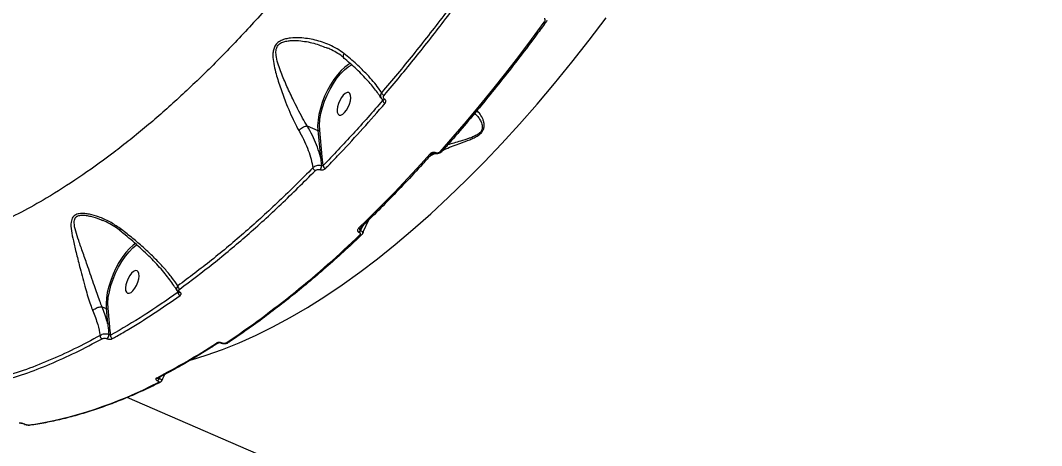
# Model space of a CAD drawing. Header units: millimetres. Extents: x -6901 to 7060, y -7557 to 6158.
# Drawn here: x 2252.3 to 2630.1, y -3396.5 to -3239.3 of the extents above; entities that cross this region are included whole.
import ezdxf

# ---------------------------------------------------------------- set-up
doc = ezdxf.new("R2010")
doc.units = ezdxf.units.MM
for name, color, linetype in [('DIKOM_ОБЪЕКТ', 7, 'Continuous'), ('DIKOM_РАЗМЕР_ЗОНА', 7, 'Continuous'), ('DIKOM_РАЗМЕР_ОБЪЕКТА', 7, 'Continuous')]:
    doc.layers.add(name, color=color, linetype=linetype)
doc.styles.add('style1', font='arial.ttf', dxfattribs={"width": 0.8})
doc.dimstyles.new('1-50', dxfattribs={"dimtxt": 300, "dimasz": 200, "dimexe": 100, "dimexo": 0, "dimgap": 100, "dimtad": 1, "dimtxsty": 'style1', "dimcen": 200, "dimclrd": 7, "dimclre": 7, "dimclrt": 7, "dimadec": 1, "dimazin": 2, "dimtfac": 1, "dimtmove": 0, "dimatfit": 2, "dimfxl": 0, "dimlwd": 25, "dimlwe": 18, "dimarcsym": 0})

# ---------------------------------------------------------------- blocks, each defined once
blk = doc.blocks.new('*D1')
at = {"layer": 'Defpoints', "color": 0, "transparency": 16777216}
for p in [(-4076.66, -462.32), (4983.51, -3127.59), (4983.51, -6854.07)]:
    blk.add_point(p, dxfattribs=at)
at = {"layer": 'DIKOM_РАЗМЕР_ОБЪЕКТА', "color": 7, "lineweight": 18, "transparency": 16777216}
for p, q in [((-4076.66, -462.32), (-4076.66, -6954.07)), ((4983.51, -3127.59), (4983.51, -6954.07))]:
    blk.add_line(p, q, dxfattribs=at)
at = {"layer": 'DIKOM_РАЗМЕР_ОБЪЕКТА', "color": 7, "lineweight": 25, "transparency": 16777216}
blk.add_line((-3876.66, -6854.07), (4783.51, -6854.07), dxfattribs=at)
at = {"layer": 'DIKOM_РАЗМЕР_ОБЪЕКТА', "color": 7, "transparency": 16777216}
for points in [[(-3876.66, -6820.74), (-3876.66, -6887.4), (-4076.66, -6854.07)], [(4783.51, -6820.74), (4783.51, -6887.4), (4983.51, -6854.07)]]:
    blk.add_solid(points, dxfattribs=at)
at = {"layer": 'DIKOM_РАЗМЕР_ОБЪЕКТА', "color": 7, "transparency": 16777216, "insert": (453.43, -6600.9), "char_height": 300, "attachment_point": 5, "style": 'style1'}
blk.add_mtext('9050', dxfattribs=at)
blk = doc.blocks.new('*D2')
at = {"layer": 'Defpoints', "color": 0, "transparency": 16777216}
for p in [(-1102.73, 4151.17), (-5819.23, -4492.42), (4721.24, -4492.42)]:
    blk.add_point(p, dxfattribs=at)
at = {"layer": 'DIKOM_РАЗМЕР_ОБЪЕКТА', "color": 7, "lineweight": 18, "transparency": 16777216}
for p, q in [((-1102.73, 4151.17), (-5919.23, 4151.17)), ((4721.24, -4492.42), (-5919.23, -4492.42))]:
    blk.add_line(p, q, dxfattribs=at)
at = {"layer": 'DIKOM_РАЗМЕР_ОБЪЕКТА', "color": 7, "lineweight": 25, "transparency": 16777216}
blk.add_line((-5819.23, 3951.17), (-5819.23, -4292.42), dxfattribs=at)
at = {"layer": 'DIKOM_РАЗМЕР_ОБЪЕКТА', "color": 7, "transparency": 16777216}
for points in [[(-5852.56, 3951.17), (-5785.89, 3951.17), (-5819.23, 4151.17)], [(-5852.56, -4292.42), (-5785.89, -4292.42), (-5819.23, -4492.42)]]:
    blk.add_solid(points, dxfattribs=at)
at = {"layer": 'DIKOM_РАЗМЕР_ОБЪЕКТА', "color": 7, "transparency": 16777216, "insert": (-6072.4, -170.63), "char_height": 300, "attachment_point": 5, "rotation": 90, "style": 'style1'}
blk.add_mtext('8650', dxfattribs=at)
blk = doc.blocks.new('*D3')
at = {"layer": 'Defpoints', "color": 0, "transparency": 16777216}
for p in [(-1553.27, 6158.28), (-6450.85, -6312.94), (5659.92, -6312.94)]:
    blk.add_point(p, dxfattribs=at)
at = {"layer": 'DIKOM_РАЗМЕР_ЗОНА', "color": 7, "lineweight": 18, "transparency": 16777216}
for p, q in [((-1553.27, 6158.28), (-6550.85, 6158.28)), ((5659.92, -6312.94), (-6550.85, -6312.94))]:
    blk.add_line(p, q, dxfattribs=at)
at = {"layer": 'DIKOM_РАЗМЕР_ЗОНА', "color": 7, "lineweight": 25, "transparency": 16777216}
blk.add_line((-6450.85, 5958.28), (-6450.85, -6112.94), dxfattribs=at)
at = {"layer": 'DIKOM_РАЗМЕР_ЗОНА', "color": 7, "transparency": 16777216}
for points in [[(-6484.18, 5958.28), (-6417.52, 5958.28), (-6450.85, 6158.28)], [(-6484.18, -6112.94), (-6417.52, -6112.94), (-6450.85, -6312.94)]]:
    blk.add_solid(points, dxfattribs=at)
at = {"layer": 'DIKOM_РАЗМЕР_ЗОНА', "color": 7, "transparency": 16777216, "insert": (-6704.02, -77.33), "char_height": 300, "attachment_point": 5, "rotation": 90, "style": 'style1'}
blk.add_mtext('12500', dxfattribs=at)
blk = doc.blocks.new('*D4')
at = {"layer": 'Defpoints', "color": 0, "transparency": 16777216}
for p in [(-5588.2, -1083.32), (7059.54, -2218.88), (7059.54, -7457.08)]:
    blk.add_point(p, dxfattribs=at)
at = {"layer": 'DIKOM_РАЗМЕР_ЗОНА', "color": 7, "lineweight": 18, "transparency": 16777216}
for p, q in [((-5588.2, -1083.32), (-5588.2, -7557.08)), ((7059.54, -2218.88), (7059.54, -7557.08))]:
    blk.add_line(p, q, dxfattribs=at)
at = {"layer": 'DIKOM_РАЗМЕР_ЗОНА', "color": 7, "lineweight": 25, "transparency": 16777216}
blk.add_line((-5388.2, -7457.08), (6859.54, -7457.08), dxfattribs=at)
at = {"layer": 'DIKOM_РАЗМЕР_ЗОНА', "color": 7, "transparency": 16777216}
for points in [[(-5388.2, -7423.74), (-5388.2, -7490.41), (-5588.2, -7457.08)], [(6859.54, -7423.74), (6859.54, -7490.41), (7059.54, -7457.08)]]:
    blk.add_solid(points, dxfattribs=at)
at = {"layer": 'DIKOM_РАЗМЕР_ЗОНА', "color": 7, "transparency": 16777216, "insert": (735.67, -7203.9), "char_height": 300, "attachment_point": 5, "style": 'style1'}
blk.add_mtext('12650', dxfattribs=at)

msp = doc.modelspace()

# ---------------------------------------------------------------- linework, layer by layer
at = {"layer": 'DIKOM_ОБЪЕКТ', "color": 7, "linetype": 'Continuous', "lineweight": 15}
for p, q in [((2358.45, -3278.298), (2362.339, -3279.982)), ((2362.339, -3279.982), (2363.307, -3289.78)), ((2364, -3289.651), (2363.032, -3279.854)), ((2364.304, -3292.949), (2364, -3289.651)), ((2403.897, -3289.307), (2404.61, -3288.927)), ((2404.61, -3288.927), (2405.639, -3288.485)), ((2405.499, -3288.459), (2405.471, -3288.448)), ((2405.976, -3288.234), (2405.949, -3288.223)), ((2282.39, -3313.136), (2282.625, -3313.247)), ((2378.053, -3316.878), (2378.463, -3315.688)), ((2378.958, -3315.207), (2378.139, -3316.915)), ((2377.601, -3317.63), (2377.687, -3317.667)), ((2378.139, -3316.915), (2378.053, -3316.878)), ((2310.472, -3339.387), (2310.669, -3339.752)), ((2310.928, -3339.774), (2310.952, -3339.787)), ((2282.569, -3345.206), (2282.566, -3345.204)), ((2282.569, -3345.206), (2284.041, -3345.843)), ((2284.041, -3345.843), (2284.587, -3351.378)), ((2285.28, -3351.25), (2284.733, -3345.715)), ((2326.629, -3358.653), (2326.584, -3358.633)), ((2326.918, -3358.595), (2326.872, -3358.575)), ((2303.017, -3372.459), (2303.082, -3372.487)), ((2303.648, -3371.573), (2303.772, -3371.21)), ((2303.713, -3371.601), (2303.648, -3371.573)), ((2303.967, -3371.107), (2303.713, -3371.601)), ((2560.703, -3495.132), (2291.811, -3378.68)), ((2253.867, -3388.62), (2253.802, -3388.591)), ((2253.983, -3388.634), (2253.917, -3388.605))]:
    msp.add_line(p, q, dxfattribs=at)
at = {"layer": 'DIKOM_ОБЪЕКТ', "color": 7, "linetype": 'Continuous', "lineweight": 15, "flags": 128}
for points in [[(2315.563, -3364.772), (2321.041, -3363.096), (2327.114, -3360.949), (2333.262, -3358.477), (2339.478, -3355.684), (2345.757, -3352.571), (2352.092, -3349.141), (2358.479, -3345.398), (2364.912, -3341.346), (2371.383, -3336.987), (2377.888, -3332.326), (2384.42, -3327.367), (2390.973, -3322.115), (2397.54, -3316.575), (2404.117, -3310.752), (2410.697, -3304.652), (2417.273, -3298.279), (2423.839, -3291.64), (2430.39, -3284.742), (2436.92, -3277.59), (2443.421, -3270.191), (2449.889, -3262.552), (2456.317, -3254.68), (2462.699, -3246.583), (2469.029, -3238.268)], [(2446.005, -3239.97), (2441.273, -3246.361), (2436.512, -3252.643), (2431.724, -3258.814), (2426.91, -3264.872), (2422.072, -3270.812), (2417.213, -3276.634), (2412.335, -3282.333), (2407.441, -3287.909)], [(2446.639, -3239.984), (2446.599, -3240.023), (2446.52, -3240.059), (2446.417, -3240.072), (2446.294, -3240.061), (2446.155, -3240.027), (2446.005, -3239.97)], [(2374.426, -3255.134), (2373.636, -3255.571), (2372.283, -3256.547), (2370.916, -3257.81), (2369.563, -3259.334), (2368.254, -3261.087), (2367.017, -3263.029), (2365.879, -3265.12), (2364.863, -3267.315), (2363.992, -3269.566), (2363.285, -3271.824), (2362.757, -3274.042), (2362.419, -3276.171), (2362.279, -3278.165), (2362.339, -3279.982)], [(2363.032, -3279.854), (2362.976, -3277.989), (2363.137, -3275.935), (2363.511, -3273.741), (2364.088, -3271.459), (2364.855, -3269.145), (2365.793, -3266.854), (2366.881, -3264.642), (2368.091, -3262.559), (2369.395, -3260.658), (2370.762, -3258.984), (2372.159, -3257.576), (2373.552, -3256.468), (2374.907, -3255.688), (2374.982, -3255.654)], [(2370.256, -3274.248), (2370.846, -3274.276), (2371.53, -3273.965), (2372.252, -3273.342), (2372.955, -3272.456), (2373.58, -3271.38), (2374.078, -3270.2), (2374.408, -3269.012), (2374.543, -3267.913), (2374.473, -3266.991), (2374.203, -3266.321), (2373.754, -3265.958), (2373.164, -3265.931), (2372.48, -3266.241), (2371.758, -3266.865), (2371.055, -3267.751), (2370.43, -3268.827), (2369.932, -3270.007), (2369.602, -3271.195), (2369.467, -3272.294), (2369.537, -3273.216), (2369.807, -3273.885), (2370.256, -3274.248)], [(2403.81, -3288.694), (2400.526, -3292.325), (2397.236, -3295.898), (2393.941, -3299.413), (2390.642, -3302.868), (2387.339, -3306.264), (2384.033, -3309.6), (2380.724, -3312.875), (2377.414, -3316.088)], [(2405.468, -3288.446), (2405.557, -3288.464), (2405.679, -3288.435), (2405.812, -3288.353), (2405.949, -3288.223)], [(2378.103, -3316.038), (2378.093, -3316.047), (2378.092, -3316.048)], [(2294.903, -3321.714), (2294.044, -3322.358), (2292.672, -3323.615), (2291.313, -3325.135), (2289.997, -3326.886), (2288.753, -3328.831), (2287.607, -3330.926), (2286.585, -3333.127), (2285.708, -3335.385), (2284.996, -3337.652), (2284.463, -3339.879), (2284.122, -3342.016), (2283.98, -3344.019), (2284.041, -3345.843)], [(2284.733, -3345.715), (2284.678, -3343.842), (2284.84, -3341.779), (2285.217, -3339.576), (2285.799, -3337.285), (2286.572, -3334.963), (2287.517, -3332.665), (2288.612, -3330.446), (2289.83, -3328.361), (2291.142, -3326.459), (2292.515, -3324.787), (2293.917, -3323.385), (2295.314, -3322.287), (2295.482, -3322.176)], [(2291.957, -3340.109), (2292.547, -3340.136), (2293.231, -3339.826), (2293.954, -3339.202), (2294.656, -3338.316), (2295.282, -3337.24), (2295.78, -3336.06), (2296.109, -3334.872), (2296.245, -3333.773), (2296.174, -3332.851), (2295.904, -3332.182), (2295.456, -3331.819), (2294.865, -3331.791), (2294.181, -3332.102), (2293.459, -3332.725), (2292.756, -3333.611), (2292.131, -3334.688), (2291.633, -3335.867), (2291.303, -3337.055), (2291.168, -3338.154), (2291.238, -3339.076), (2291.509, -3339.746), (2291.957, -3340.109)], [(2253.797, -3388.589), (2253.843, -3388.604), (2253.917, -3388.605)]]:
    msp.add_lwpolyline(points, dxfattribs=at)
at = {"layer": 'DIKOM_ОБЪЕКТ', "color": 7, "linetype": 'Continuous', "lineweight": 15}
for centre, radius, start, end in [((2387.459, -3265.491), 1.614, 198.01678, 247.22136), ((2387.834, -3268.448), 1.568, 195.55612, 247.61308), ((2386.592, -3268.06), 0.576, 252.89952, 320.33375), ((2362.588, -3279.39), 0.642, 247.23056, 313.74675), ((2363.556, -3289.189), 0.641, 247.16789, 313.80942), ((2404.124, -3288.218), 0.57, 236.56179, 308.18668), ((2405.57, -3287.993), 0.472, 261.76173, 329.32429), ((2407.755, -3287.426), 0.576, 236.92713, 307.66371), ((2361.959, -3293.483), 1.462, 191.36069, 246.58053), ((2361.172, -3293.08), 2.5, 327.26835, 0.80509), ((2365.729, -3292.705), 1.445, 189.71688, 247.01938), ((2377.722, -3315.542), 0.627, 240.53719, 306.10274), ((2126.574, -3057.917), 362.074, 303.85908, 313.93754), ((2376.202, -3316.276), 1.947, 315.96136, 341.98624), ((2376.286, -3316.313), 1.948, 315.96682, 341.98411), ((2378.118, -3318.122), 0.609, 239.37921, 307.29589), ((2311.822, -3337.43), 1.274, 180.04145, 245.07702), ((2311.928, -3339.806), 1.26, 177.53859, 245.2548), ((2311.11, -3339.369), 0.446, 249.33076, 301.36135), ((2284.289, -3345.251), 0.642, 247.18999, 313.74918), ((2284.836, -3350.786), 0.642, 247.18999, 313.74918), ((2283.026, -3355.906), 1.2, 174.36969, 244.16912), ((2282.408, -3355.32), 2.624, 321.16241, 357.67688), ((2286.884, -3355.859), 1.199, 172.60192, 244.41491), ((2190.892, -3154.034), 244.484, 297.19614, 303.21079), ((2325.108, -3357.97), 0.686, 243.46548, 300.61383), ((2326.676, -3358.34), 0.307, 251.81568, 309.88603), ((2326.719, -3358.354), 0.313, 254.2562, 309.47258), ((2328.611, -3357.972), 0.687, 243.51238, 300.76303), ((2231.248, -3234.847), 155.934, 278.87101, 297.53599), ((2302.938, -3370.841), 0.718, 244.65091, 295.6584), ((2302.097, -3371.136), 1.611, 304.8087, 344.26818), ((2302.165, -3371.166), 1.609, 304.7819, 344.29498), ((2303.644, -3372.472), 0.714, 244.51205, 295.70926), ((2253.949, -3388.431), 0.206, 246.64284, 279.43201), ((2255.608, -3388.205), 0.777, 246.17953, 277.72267)]:
    msp.add_arc(centre, radius, start, end, dxfattribs=at)
for points, knots in [([(2510.416, -2897.713), (2509.054, -2903.504), (2506.328, -2915.094), (2501.632, -2932.649), (2496.508, -2950.273), (2490.85, -2968.175), (2484.653, -2986.317), (2477.912, -3004.658), (2470.733, -3022.902), (2462.914, -3041.52), (2454.428, -3060.45), (2445.262, -3079.614), (2435.585, -3098.618), (2425.409, -3117.387), (2414.76, -3135.847), (2403.884, -3153.571), (2392.828, -3170.516), (2381.638, -3186.659), (2370.12, -3202.283), (2358.3, -3217.309), (2346.215, -3231.669), (2334.14, -3245.035), (2322.118, -3257.386), (2310.19, -3268.725), (2298.15, -3279.246), (2286.038, -3288.877), (2273.895, -3297.561), (2262.771, -3304.61), (2252.673, -3310.257), (2243.552, -3314.754), (2234.544, -3318.576), (2225.681, -3321.707), (2217.002, -3324.137), (2208.508, -3325.853), (2200.181, -3326.913), (2194.808, -3327.015), (2192.122, -3327.066)], [0, 0, 0, 0, 0.0277654, 0.0555639, 0.0833624, 0.1111276, 0.1400315, 0.168973, 0.1979143, 0.2268181, 0.2582449, 0.2896958, 0.3211226, 0.3534673, 0.3858386, 0.4181831, 0.4495061, 0.4808532, 0.5121759, 0.5444126, 0.5766757, 0.6089124, 0.6401611, 0.6714336, 0.702682, 0.7348413, 0.7670266, 0.7991857, 0.8241464, 0.8491071, 0.8742669, 0.8994269, 0.9244694, 0.9495121, 0.974756, 1, 1, 1, 1]), ([(2436.282, -3198.962), (2432.7, -3204.266), (2425.535, -3214.874), (2414.498, -3230.148), (2403.27, -3244.904), (2393.707, -3256.8), (2387.897, -3263.66), (2385.923, -3265.99)], [0, 0, 0, 0, 0.2203111, 0.4406225, 0.6630844, 0.885546, 1, 1, 1, 1]), ([(2386.834, -3266.979), (2388.812, -3264.643), (2394.598, -3257.812), (2404.109, -3245.983), (2415.329, -3231.25), (2426.429, -3215.9), (2433.681, -3205.165), (2437.307, -3199.798)], [0, 0, 0, 0, 0.1144546, 0.3347656, 0.5550772, 0.777538, 1, 1, 1, 1]), ([(2446.639, -3239.984), (2445.551, -3241.463), (2442.396, -3245.754), (2437.133, -3252.714), (2430.838, -3260.797), (2424.5, -3268.681), (2418.122, -3276.358), (2412.653, -3282.74), (2409.307, -3286.524), (2408.107, -3287.882)], [0, 0, 0, 0, 0.0864628, 0.2507656, 0.415072, 0.5793886, 0.7437068, 0.9080326, 1, 1, 1, 1]), ([(2446.057, -3238.503), (2446.118, -3238.538), (2446.239, -3238.609), (2446.35, -3238.807), (2446.39, -3239.111), (2446.288, -3239.527), (2446.102, -3239.818), (2446.005, -3239.97)], [0, 0, 0, 0, 0.1206317, 0.2406755, 0.4168572, 0.6950012, 1, 1, 1, 1]), ([(2447.03, -3239.281), (2447.03, -3239.281), (2446.959, -3239.51), (2446.833, -3239.767), (2446.645, -3239.968), (2446.633, -3239.981)], [0, 0, 0, 0, 0.0006468, 0.9350481, 1, 1, 1, 1]), ([(2372.012, -3251.503), (2371.169, -3250.893), (2369.482, -3249.674), (2365.936, -3247.907), (2361.354, -3246.36), (2356.419, -3245.632), (2352.733, -3245.686), (2350.413, -3246.086), (2348.67, -3246.674), (2347.177, -3247.663), (2346.212, -3249.063), (2345.774, -3250.604), (2345.653, -3252.658), (2345.953, -3255.249), (2346.861, -3259.08), (2348.3, -3263.786), (2350.141, -3268.789), (2351.937, -3273.188), (2353.567, -3276.795), (2354.73, -3278.924), (2355.278, -3279.929)], [0, 0, 0, 0, 0.0519291, 0.1038905, 0.1951551, 0.2864041, 0.3437019, 0.3731343, 0.4024724, 0.4366828, 0.467113, 0.4969778, 0.5269698, 0.5808921, 0.6349569, 0.7265899, 0.8181345, 0.8810571, 0.9438927, 1, 1, 1, 1]), ([(2358.444, -3278.297), (2358.444, -3278.296), (2357.897, -3277.339), (2356.617, -3275.289), (2354.84, -3271.879), (2352.781, -3267.725), (2350.587, -3263.027), (2348.756, -3258.623), (2347.479, -3255.043), (2346.881, -3252.523), (2346.801, -3250.619), (2347.118, -3249.246), (2347.858, -3248.092), (2349.247, -3247.265), (2350.888, -3246.84), (2353.128, -3246.62), (2356.727, -3246.811), (2361.304, -3247.667), (2364.489, -3248.968), (2365.943, -3249.562)], [0, 0, 0, 0, 0.0000373, 0.064155, 0.1370364, 0.210018, 0.3165037, 0.423077, 0.4844659, 0.5456742, 0.5861854, 0.610047, 0.6413973, 0.6768511, 0.708697, 0.7406909, 0.8054398, 0.9112172, 1, 1, 1, 1]), ([(2371.848, -3253.025), (2371.665, -3252.866), (2370.849, -3252.152), (2369.151, -3251.09), (2367.36, -3250.081), (2366.231, -3249.634), (2365.954, -3249.524)], [0, 0, 0, 0, 0.107263, 0.48005, 0.8723852, 1, 1, 1, 1]), ([(2372.012, -3251.503), (2372, -3251.527), (2371.881, -3251.765), (2371.719, -3252.203), (2371.66, -3252.715), (2371.784, -3252.901), (2371.843, -3252.991)], [0, 0, 0, 0, 0.0356192, 0.3570438, 0.690379, 1, 1, 1, 1]), ([(2385.923, -3265.99), (2385.558, -3265.433), (2384.693, -3264.116), (2382.923, -3261.877), (2380.288, -3258.946), (2376.757, -3255.472), (2373.607, -3252.837), (2372.012, -3251.503)], [0, 0, 0, 0, 0.1301663, 0.3081362, 0.4882731, 0.7408482, 1, 1, 1, 1]), ([(2385.677, -3267.912), (2385.625, -3267.822), (2385.272, -3267.206), (2384.381, -3265.928), (2382.987, -3264.086), (2381.321, -3262.114), (2379.422, -3260.053), (2377.305, -3257.923), (2374.977, -3255.753), (2373.136, -3254.114), (2372.028, -3253.205), (2371.81, -3253.026)], [0, 0, 0, 0, 0.0221647, 0.1517377, 0.2841836, 0.4189172, 0.5552397, 0.6924279, 0.8297329, 0.9664185, 1, 1, 1, 1]), ([(2385.923, -3265.99), (2385.876, -3266.058), (2385.687, -3266.33), (2385.505, -3266.844), (2385.494, -3267.441), (2385.67, -3267.754), (2385.741, -3267.88)], [0, 0, 0, 0, 0.1120305, 0.4502871, 0.7790235, 1, 1, 1, 1]), ([(2387.035, -3268.428), (2386.926, -3268.344), (2386.707, -3268.177), (2386.555, -3267.831), (2386.557, -3267.458), (2386.683, -3267.167), (2386.804, -3267.017), (2386.834, -3266.979)], [0, 0, 0, 0, 0.2263154, 0.4527212, 0.6823719, 0.9207344, 1, 1, 1, 1]), ([(2386.323, -3268.869), (2382.673, -3273.04), (2375.365, -3281.391), (2367.994, -3289.094), (2364.304, -3292.949)], [0, 0, 0, 0, 0.499449, 1, 1, 1, 1]), ([(2365.164, -3294.036), (2365.54, -3293.649), (2367.417, -3291.715), (2372.045, -3286.857), (2379.04, -3279.285), (2384.503, -3273.028), (2387.237, -3269.898)], [0, 0, 0, 0, 0.0507679, 0.2538547, 0.6266989, 1, 1, 1, 1]), ([(2386.428, -3268.602), (2386.392, -3268.583), (2386.131, -3268.449), (2385.871, -3268.214), (2385.766, -3267.955), (2385.753, -3267.924)], [0, 0, 0, 0, 0.1240625, 0.8931326, 1, 1, 1, 1]), ([(2385.938, -3268.162), (2385.954, -3268.191), (2386.081, -3268.428), (2386.21, -3268.663), (2386.323, -3268.869)], [0, 0, 0, 0, 0.1225485, 1, 1, 1, 1]), ([(2386.432, -3268.613), (2386.444, -3268.634), (2386.474, -3268.688), (2386.446, -3268.769), (2386.388, -3268.831), (2386.336, -3268.861), (2386.323, -3268.869)], [0, 0, 0, 0, 0.2101044, 0.5295424, 0.8812345, 1, 1, 1, 1]), ([(2386.448, -3268.628), (2386.449, -3268.629), (2386.454, -3268.639), (2386.435, -3268.623), (2386.419, -3268.609)], [0, 0, 0, 0, 0.1574077, 1, 1, 1, 1]), ([(2387.237, -3269.898), (2387.268, -3269.86), (2387.391, -3269.707), (2387.519, -3269.411), (2387.519, -3269.032), (2387.366, -3268.682), (2387.145, -3268.512), (2387.035, -3268.428)], [0, 0, 0, 0, 0.0795641, 0.3194991, 0.5497954, 0.7748514, 1, 1, 1, 1]), ([(2408.755, -3287.146), (2409.071, -3287.008), (2411.12, -3286.118), (2414.463, -3284.957), (2417.993, -3283.624), (2420.156, -3282.665), (2421.676, -3281.825), (2422.907, -3280.815), (2423.705, -3279.597), (2423.943, -3278.309), (2423.815, -3277.047), (2423.331, -3275.524), (2422.463, -3273.865), (2421.58, -3273.066), (2421.148, -3272.675)], [0, 0, 0, 0, 0.0326555, 0.2116303, 0.3152183, 0.3676788, 0.4216603, 0.4721738, 0.5227978, 0.5907523, 0.6582078, 0.7258145, 0.8658701, 1, 1, 1, 1]), ([(2420.309, -3273.686), (2420.545, -3273.866), (2421.131, -3274.313), (2421.986, -3275.411), (2422.806, -3276.757), (2423.218, -3278.208), (2423.151, -3279.56), (2422.48, -3280.68), (2421.356, -3281.549), (2419.991, -3282.227), (2418.945, -3282.626), (2417.315, -3283.202), (2414.526, -3284.043), (2411.925, -3284.843), (2410.359, -3285.325)], [0, 0, 0, 0, 0.0723377, 0.1797878, 0.2872961, 0.3938811, 0.4693837, 0.5238136, 0.5781102, 0.6331249, 0.6884968, 0.6975516, 0.8179633, 1, 1, 1, 1]), ([(2355.278, -3279.929), (2355.304, -3279.901), (2355.418, -3279.775), (2355.733, -3279.477), (2356.305, -3279.054), (2357.054, -3278.652), (2357.814, -3278.369), (2358.234, -3278.321), (2358.444, -3278.297)], [0, 0, 0, 0, 0.0350353, 0.1552527, 0.3664424, 0.5776224, 0.7888252, 1, 1, 1, 1]), ([(2358.45, -3278.298), (2358.449, -3278.297), (2358.446, -3278.296), (2358.445, -3278.297), (2358.444, -3278.297)], [0, 0, 0, 0, 0.6700967, 1, 1, 1, 1]), ([(2363.307, -3289.78), (2362.959, -3288.582), (2362.284, -3286.259), (2360.783, -3282.687), (2359.45, -3280.047), (2358.611, -3278.58), (2358.45, -3278.298)], [0, 0, 0, 0, 0.3208262, 0.62235, 0.9272247, 1, 1, 1, 1]), ([(2355.278, -3279.929), (2355.432, -3280.196), (2356.219, -3281.563), (2357.488, -3284.045), (2358.866, -3287.346), (2359.93, -3290.622), (2360.326, -3292.717), (2360.526, -3293.771)], [0, 0, 0, 0, 0.0563999, 0.2882922, 0.5227671, 0.7600053, 1, 1, 1, 1]), ([(2363.307, -3289.78), (2363.337, -3290.018), (2363.471, -3291.106), (2363.584, -3292.195), (2363.672, -3293.045)], [0, 0, 0, 0, 0.2185533, 1, 1, 1, 1]), ([(2404.477, -3288.667), (2403.345, -3289.922), (2400.063, -3293.562), (2394.613, -3299.419), (2388.125, -3306.155), (2382.615, -3311.674), (2379.268, -3314.91), (2378.092, -3316.048)], [0, 0, 0, 0, 0.1293221, 0.3750951, 0.6208836, 0.8666808, 1, 1, 1, 1]), ([(2405.949, -3288.223), (2405.884, -3288.198), (2405.674, -3288.118), (2405.245, -3288.066), (2404.697, -3288.143), (2404.176, -3288.356), (2403.932, -3288.581), (2403.81, -3288.694)], [0, 0, 0, 0, 0.0931358, 0.3038973, 0.5302296, 0.7651948, 1, 1, 1, 1]), ([(2405.467, -3288.448), (2405.452, -3288.441), (2405.413, -3288.423), (2405.292, -3288.399), (2405.13, -3288.393), (2404.944, -3288.417), (2404.749, -3288.478), (2404.582, -3288.567), (2404.495, -3288.644), (2404.478, -3288.665), (2404.477, -3288.666)], [0, 0, 0, 0, 0.0766825, 0.1979684, 0.3158163, 0.4556957, 0.6139938, 0.7949969, 0.989396, 1, 1, 1, 1]), ([(2404.61, -3288.927), (2404.626, -3288.891), (2404.677, -3288.778), (2404.693, -3288.619), (2404.704, -3288.51)], [0, 0, 0, 0, 0.316899, 1, 1, 1, 1]), ([(2408.093, -3287.873), (2408.057, -3287.92), (2407.882, -3288.148), (2407.385, -3288.444), (2406.654, -3288.651), (2405.974, -3288.647), (2405.633, -3288.49), (2405.513, -3288.434)], [0, 0, 0, 0, 0.0646922, 0.3164459, 0.5984511, 0.8583933, 1, 1, 1, 1]), ([(2407.441, -3287.909), (2407.357, -3287.986), (2407.191, -3288.14), (2406.835, -3288.286), (2406.459, -3288.341), (2406.163, -3288.306), (2406.019, -3288.251), (2405.976, -3288.234)], [0, 0, 0, 0, 0.2336875, 0.4672977, 0.6955597, 0.9087198, 1, 1, 1, 1]), ([(2360.526, -3293.771), (2356.379, -3297.91), (2348.086, -3306.189), (2335.578, -3317.514), (2323.044, -3328.079), (2314.713, -3334.313), (2310.548, -3337.431)], [0, 0, 0, 0, 0.2485952, 0.4971901, 0.7485947, 1, 1, 1, 1]), ([(2363.672, -3293.045), (2363.62, -3293.031), (2363.312, -3292.95), (2362.692, -3292.89), (2361.847, -3293.006), (2361.069, -3293.3), (2360.707, -3293.614), (2360.526, -3293.771)], [0, 0, 0, 0, 0.0485382, 0.2867428, 0.5247087, 0.7622685, 1, 1, 1, 1]), ([(2364.304, -3292.949), (2364.267, -3292.977), (2364.194, -3293.031), (2364.038, -3293.076), (2363.868, -3293.087), (2363.744, -3293.067), (2363.682, -3293.048), (2363.672, -3293.045)], [0, 0, 0, 0, 0.2385741, 0.4769812, 0.7149976, 0.9522523, 1, 1, 1, 1]), ([(2311.286, -3338.585), (2315.413, -3335.497), (2323.669, -3329.32), (2336.184, -3318.787), (2348.768, -3307.409), (2357.175, -3299.019), (2361.378, -3294.824)], [0, 0, 0, 0, 0.248596, 0.49719, 0.748595, 1, 1, 1, 1]), ([(2361.378, -3294.824), (2361.487, -3294.733), (2361.706, -3294.55), (2362.175, -3294.385), (2362.684, -3294.327), (2363.058, -3294.37), (2363.244, -3294.423), (2363.275, -3294.432)], [0, 0, 0, 0, 0.2378536, 0.47555, 0.713516, 0.951524, 1, 1, 1, 1]), ([(2363.275, -3294.432), (2363.306, -3294.441), (2363.49, -3294.493), (2363.862, -3294.537), (2364.369, -3294.478), (2364.837, -3294.312), (2365.055, -3294.128), (2365.164, -3294.036)], [0, 0, 0, 0, 0.0479304, 0.2856235, 0.5236158, 0.7617615, 1, 1, 1, 1]), ([(2289.192, -3316.184), (2287.935, -3315.328), (2285.421, -3313.617), (2281.548, -3311.927), (2278.415, -3311.012), (2276.149, -3310.675), (2274.402, -3310.644), (2272.766, -3311.002), (2271.477, -3312.05), (2270.891, -3314.075), (2271.093, -3317.037), (2271.933, -3320.986), (2273.031, -3325.597), (2274.247, -3330.321), (2275.364, -3334.645), (2276.323, -3338.204), (2277.269, -3341.47), (2278.163, -3344.265), (2278.794, -3345.864), (2279.087, -3346.607)], [0, 0, 0, 0, 0.0760766, 0.1521375, 0.2132084, 0.2445038, 0.2757156, 0.3130147, 0.3506368, 0.4012634, 0.4758028, 0.5507678, 0.6417688, 0.7326406, 0.7938321, 0.8549394, 0.905543, 0.9561036, 1, 1, 1, 1]), ([(2282.566, -3345.204), (2282.566, -3345.204), (2282.244, -3344.561), (2281.642, -3342.925), (2280.666, -3340.32), (2279.604, -3337.205), (2278.464, -3333.84), (2277.075, -3329.736), (2275.491, -3325.259), (2273.968, -3320.894), (2272.683, -3317.159), (2272.164, -3314.694), (2272.247, -3313.158), (2272.541, -3312.302), (2273.055, -3311.806), (2273.878, -3311.409), (2274.963, -3311.225), (2276.614, -3311.34), (2278.804, -3311.786), (2280.776, -3312.353), (2282.115, -3313.003), (2282.39, -3313.136)], [0, 0, 0, 0, 0.0000124, 0.0500309, 0.1089483, 0.1679239, 0.2405367, 0.3132494, 0.4218573, 0.5305939, 0.6180437, 0.7049272, 0.7328658, 0.7606997, 0.7940996, 0.800613, 0.8405074, 0.875479, 0.9105837, 0.9816182, 1, 1, 1, 1]), ([(2289.184, -3317.043), (2288.935, -3316.837), (2287.932, -3316.007), (2285.98, -3314.813), (2283.956, -3313.704), (2282.726, -3313.235), (2282.405, -3313.113)], [0, 0, 0, 0, 0.1216394, 0.4898567, 0.8666607, 1, 1, 1, 1]), ([(2289.192, -3316.184), (2289.181, -3316.217), (2289.1, -3316.447), (2289.053, -3316.787), (2289.087, -3317.041), (2289.185, -3317.063), (2289.189, -3317.064)], [0, 0, 0, 0, 0.0777069, 0.5375056, 0.9821745, 1, 1, 1, 1]), ([(2310.548, -3337.431), (2309.865, -3336.422), (2308.5, -3334.406), (2305.726, -3331.073), (2302.575, -3327.709), (2299.076, -3324.343), (2295.39, -3321.09), (2292.044, -3318.353), (2289.899, -3316.722), (2289.192, -3316.184)], [0, 0, 0, 0, 0.1619192, 0.3238404, 0.4936351, 0.6385923, 0.783914, 0.9287424, 1, 1, 1, 1]), ([(2377.414, -3316.088), (2377.395, -3316.107), (2377.255, -3316.245), (2377.078, -3316.51), (2377.003, -3316.872), (2377.077, -3317.183), (2377.268, -3317.449), (2377.49, -3317.57), (2377.601, -3317.63)], [0, 0, 0, 0, 0.0392321, 0.287239, 0.4952083, 0.6709808, 0.8353105, 1, 1, 1, 1]), ([(2378.053, -3316.878), (2378.034, -3316.867), (2377.994, -3316.844), (2377.94, -3316.759), (2377.913, -3316.609), (2377.934, -3316.391), (2377.985, -3316.235), (2378.012, -3316.151)], [0, 0, 0, 0, 0.0895544, 0.1778412, 0.3948292, 0.6766622, 1, 1, 1, 1]), ([(2378.108, -3316.044), (2378.079, -3316.071), (2378.007, -3316.136), (2378.012, -3316.139), (2378.015, -3316.141)], [0, 0, 0, 0, 0.4172452, 1, 1, 1, 1]), ([(2381.181, -3313.048), (2380.563, -3314.266), (2379.748, -3315.873), (2379.09, -3317.567), (2378.931, -3317.977)], [0, 0, 0, 0, 0.7582464, 1, 1, 1, 1]), ([(2310.236, -3339.11), (2309.864, -3338.503), (2309.086, -3337.231), (2307.598, -3335.152), (2305.848, -3332.922), (2303.856, -3330.601), (2301.644, -3328.213), (2299.228, -3325.782), (2296.644, -3323.34), (2293.919, -3320.927), (2291.439, -3318.837), (2289.811, -3317.565), (2289.182, -3317.073)], [0, 0, 0, 0, 0.0968315, 0.2026352, 0.3089892, 0.4156486, 0.522337, 0.6288191, 0.734335, 0.8371824, 0.9370935, 1, 1, 1, 1]), ([(2378.486, -3318.606), (2377.344, -3319.685), (2374.032, -3322.816), (2368.547, -3327.812), (2362.036, -3333.51), (2355.533, -3338.951), (2349.043, -3344.137), (2342.571, -3349.063), (2336.234, -3353.642), (2331.703, -3356.748), (2329.322, -3358.325), (2328.962, -3358.563)], [0, 0, 0, 0, 0.0688396, 0.1996795, 0.3305269, 0.4613812, 0.5922437, 0.723111, 0.8539856, 0.9779778, 1, 1, 1, 1]), ([(2377.687, -3317.667), (2377.759, -3317.706), (2377.904, -3317.783), (2378.027, -3317.955), (2378.072, -3318.152), (2378.022, -3318.379), (2377.91, -3318.546), (2377.821, -3318.633), (2377.808, -3318.646)], [0, 0, 0, 0, 0.1673107, 0.3344671, 0.5091209, 0.7131178, 0.9577829, 1, 1, 1, 1]), ([(2378.925, -3317.975), (2378.947, -3317.883), (2378.987, -3317.708), (2378.84, -3317.423), (2378.569, -3317.149), (2378.283, -3316.994), (2378.139, -3316.915)], [0, 0, 0, 0, 0.2675489, 0.5108321, 0.752837, 1, 1, 1, 1]), ([(2378.922, -3317.97), (2378.853, -3318.123), (2378.744, -3318.362), (2378.541, -3318.53), (2378.468, -3318.59)], [0, 0, 0, 0, 0.6373758, 1, 1, 1, 1]), ([(2310.548, -3337.431), (2310.451, -3337.545), (2310.208, -3337.832), (2310.049, -3338.322), (2310.059, -3338.782), (2310.208, -3339.015), (2310.26, -3339.096)], [0, 0, 0, 0, 0.2221102, 0.5538873, 0.8441137, 1, 1, 1, 1]), ([(2310.93, -3339.773), (2310.924, -3339.771), (2310.695, -3339.66), (2310.433, -3339.451), (2310.303, -3339.176), (2310.274, -3339.114)], [0, 0, 0, 0, 0.0200485, 0.7752573, 1, 1, 1, 1]), ([(2311.342, -3339.751), (2311.245, -3339.681), (2311.05, -3339.543), (2310.922, -3339.289), (2310.923, -3339.018), (2311.055, -3338.775), (2311.219, -3338.64), (2311.286, -3338.585)], [0, 0, 0, 0, 0.1920618, 0.3835967, 0.5902321, 0.8340816, 1, 1, 1, 1]), ([(2310.669, -3339.752), (2306.478, -3342.67), (2298.083, -3348.515), (2289.828, -3353.306), (2285.695, -3355.705)], [0, 0, 0, 0, 0.4992738, 1, 1, 1, 1]), ([(2286.366, -3356.941), (2286.73, -3356.736), (2288.55, -3355.712), (2293.597, -3352.77), (2301.561, -3347.82), (2308.119, -3343.241), (2311.4, -3340.95)], [0, 0, 0, 0, 0.0441426, 0.2207222, 0.6100148, 1, 1, 1, 1]), ([(2310.9, -3339.754), (2310.894, -3339.759), (2310.874, -3339.772), (2310.789, -3339.768), (2310.704, -3339.757), (2310.669, -3339.752)], [0, 0, 0, 0, 0.2131477, 0.6766843, 1, 1, 1, 1]), ([(2310.952, -3339.79), (2310.951, -3339.789), (2310.949, -3339.787), (2310.904, -3339.759), (2310.852, -3339.738), (2310.829, -3339.728)], [0, 0, 0, 0, 0.3748781, 0.7277721, 1, 1, 1, 1]), ([(2311.4, -3340.95), (2311.469, -3340.894), (2311.639, -3340.756), (2311.774, -3340.504), (2311.772, -3340.224), (2311.641, -3339.963), (2311.442, -3339.822), (2311.342, -3339.751)], [0, 0, 0, 0, 0.1655221, 0.4120742, 0.6200506, 0.8097426, 1, 1, 1, 1]), ([(2279.087, -3346.607), (2279.108, -3346.579), (2279.245, -3346.4), (2279.602, -3346.053), (2280.265, -3345.629), (2281.057, -3345.314), (2281.872, -3345.147), (2282.334, -3345.185), (2282.566, -3345.204)], [0, 0, 0, 0, 0.0319199, 0.2048547, 0.4036384, 0.6024251, 0.8012113, 1, 1, 1, 1]), ([(2279.087, -3346.607), (2279.755, -3348.318), (2280.985, -3351.471), (2281.566, -3354.434), (2281.832, -3355.789)], [0, 0, 0, 0, 0.5425632, 1, 1, 1, 1]), ([(2284.587, -3351.378), (2284.526, -3351.133), (2284.016, -3349.12), (2283.246, -3347.036), (2282.569, -3345.206)], [0, 0, 0, 0, 0.1214207, 1, 1, 1, 1]), ([(2284.587, -3351.378), (2284.619, -3351.64), (2284.784, -3352.991), (2284.921, -3354.34), (2285.031, -3355.427)], [0, 0, 0, 0, 0.1941276, 1, 1, 1, 1]), ([(2285.695, -3355.705), (2285.583, -3354.478), (2285.448, -3352.99), (2285.305, -3351.51), (2285.28, -3351.25)], [0, 0, 0, 0, 0.8242787, 1, 1, 1, 1]), ([(2281.832, -3355.789), (2278.625, -3357.493), (2272.21, -3360.902), (2262.727, -3365.163), (2253.348, -3368.845), (2247.224, -3370.708), (2244.162, -3371.64)], [0, 0, 0, 0, 0.2490963, 0.4981939, 0.749097, 1, 1, 1, 1]), ([(2244.746, -3372.875), (2247.793, -3371.948), (2253.887, -3370.095), (2263.263, -3366.421), (2272.79, -3362.147), (2279.266, -3358.707), (2282.504, -3356.986)], [0, 0, 0, 0, 0.2490972, 0.498193, 0.7490965, 1, 1, 1, 1]), ([(2285.031, -3355.427), (2284.774, -3355.364), (2284.222, -3355.229), (2283.31, -3355.235), (2282.436, -3355.414), (2282.033, -3355.664), (2281.832, -3355.789)], [0, 0, 0, 0, 0.2241093, 0.4807214, 0.7415146, 1, 1, 1, 1]), ([(2282.504, -3356.986), (2282.627, -3356.934), (2282.875, -3356.83), (2283.405, -3356.784), (2283.96, -3356.825), (2284.297, -3356.921), (2284.453, -3356.966)], [0, 0, 0, 0, 0.2632474, 0.5266527, 0.7813061, 1, 1, 1, 1]), ([(2284.453, -3356.966), (2284.607, -3357.01), (2284.939, -3357.105), (2285.484, -3357.145), (2286.002, -3357.098), (2286.245, -3356.993), (2286.366, -3356.941)], [0, 0, 0, 0, 0.2213701, 0.4743977, 0.7372985, 1, 1, 1, 1]), ([(2285.695, -3355.705), (2285.652, -3355.689), (2285.568, -3355.657), (2285.393, -3355.585), (2285.219, -3355.511), (2285.094, -3355.456), (2285.042, -3355.432), (2285.031, -3355.427)], [0, 0, 0, 0, 0.2945417, 0.5738707, 0.8143472, 0.9602332, 1, 1, 1, 1]), ([(2325.458, -3358.561), (2324.337, -3359.284), (2321.086, -3361.382), (2315.732, -3364.642), (2309.445, -3368.25), (2305.303, -3370.415), (2303.249, -3371.488)], [0, 0, 0, 0, 0.1498863, 0.4348042, 0.7197347, 1, 1, 1, 1]), ([(2326.872, -3358.575), (2326.777, -3358.539), (2326.537, -3358.446), (2326.089, -3358.36), (2325.586, -3358.348), (2325.123, -3358.419), (2324.909, -3358.529), (2324.801, -3358.584)], [0, 0, 0, 0, 0.140786, 0.3553054, 0.5700512, 0.785009, 1, 1, 1, 1]), ([(2326.579, -3358.634), (2326.549, -3358.62), (2326.466, -3358.584), (2326.271, -3358.532), (2326.019, -3358.496), (2325.773, -3358.493), (2325.583, -3358.52), (2325.485, -3358.546), (2325.445, -3358.57), (2325.455, -3358.562), (2325.456, -3358.562)], [0, 0, 0, 0, 0.0891125, 0.2409138, 0.4112202, 0.5904257, 0.7416333, 0.8711926, 0.9896331, 1, 1, 1, 1]), ([(2328.951, -3358.546), (2328.9, -3358.586), (2328.71, -3358.735), (2328.243, -3358.861), (2327.57, -3358.901), (2326.976, -3358.815), (2326.702, -3358.669), (2326.642, -3358.637)], [0, 0, 0, 0, 0.0842962, 0.3131394, 0.6066351, 0.9133079, 1, 1, 1, 1]), ([(2328.304, -3358.587), (2328.233, -3358.625), (2328.089, -3358.699), (2327.78, -3358.747), (2327.444, -3358.739), (2327.144, -3358.683), (2326.982, -3358.62), (2326.918, -3358.595)], [0, 0, 0, 0, 0.2142912, 0.4284522, 0.6429238, 0.8577299, 1, 1, 1, 1]), ([(2303.952, -3373.117), (2302.859, -3373.658), (2299.69, -3375.227), (2294.485, -3377.607), (2288.359, -3380.162), (2282.296, -3382.424), (2276.301, -3384.397), (2270.378, -3386.078), (2264.533, -3387.463), (2259.652, -3388.397), (2256.734, -3388.825), (2255.713, -3388.975)], [0, 0, 0, 0, 0.0652702, 0.1893175, 0.3133613, 0.4373936, 0.5614087, 0.6854011, 0.8093635, 0.9332878, 1, 1, 1, 1]), ([(2302.631, -3371.49), (2302.564, -3371.532), (2302.414, -3371.627), (2302.339, -3371.822), (2302.417, -3372.046), (2302.64, -3372.271), (2302.891, -3372.396), (2303.017, -3372.459)], [0, 0, 0, 0, 0.1742046, 0.3896047, 0.5957992, 0.7978798, 1, 1, 1, 1]), ([(2303.082, -3372.487), (2303.165, -3372.528), (2303.331, -3372.611), (2303.478, -3372.758), (2303.527, -3372.904), (2303.478, -3373.029), (2303.381, -3373.09), (2303.337, -3373.117)], [0, 0, 0, 0, 0.2040025, 0.4079626, 0.6135201, 0.8265113, 1, 1, 1, 1]), ([(2303.648, -3371.573), (2303.613, -3371.554), (2303.57, -3371.53), (2303.509, -3371.465), (2303.466, -3371.374), (2303.46, -3371.259), (2303.489, -3371.191), (2303.499, -3371.168)], [0, 0, 0, 0, 0.2158315, 0.2621244, 0.5412572, 0.8524375, 1, 1, 1, 1]), ([(2304.559, -3372.452), (2304.577, -3372.422), (2304.631, -3372.335), (2304.502, -3372.129), (2304.206, -3371.863), (2303.878, -3371.689), (2303.713, -3371.601)], [0, 0, 0, 0, 0.1439925, 0.4286467, 0.7140063, 1, 1, 1, 1]), ([(2304.573, -3372.462), (2304.519, -3372.57), (2304.404, -3372.799), (2304.166, -3373.01), (2303.998, -3373.083), (2303.947, -3373.104)], [0, 0, 0, 0, 0.3843311, 0.81588, 1, 1, 1, 1]), ([(2305.616, -3370.231), (2305.251, -3370.943), (2304.878, -3371.671), (2304.588, -3372.444), (2304.582, -3372.46)], [0, 0, 0, 0, 0.9788106, 1, 1, 1, 1]), ([(2253.917, -3388.605), (2253.843, -3388.574), (2253.624, -3388.484), (2253.199, -3388.345), (2252.69, -3388.223), (2252.222, -3388.154), (2252.013, -3388.165), (2251.908, -3388.17)], [0, 0, 0, 0, 0.1082731, 0.32041, 0.5430446, 0.7715504, 1, 1, 1, 1]), ([(2253.796, -3388.591), (2253.754, -3388.572), (2253.622, -3388.514), (2253.333, -3388.416), (2252.968, -3388.315), (2252.638, -3388.252), (2252.424, -3388.228), (2252.323, -3388.23), (2252.324, -3388.229), (2252.325, -3388.229)], [0, 0, 0, 0, 0.0845891, 0.2597876, 0.4535106, 0.6568791, 0.8204, 0.9426266, 1, 1, 1, 1]), ([(2255.718, -3388.959), (2255.67, -3388.97), (2255.478, -3389.014), (2255.127, -3388.974), (2254.619, -3388.881), (2254.162, -3388.749), (2253.951, -3388.646), (2253.883, -3388.614)], [0, 0, 0, 0, 0.084372, 0.3333056, 0.6213818, 0.8795017, 1, 1, 1, 1]), ([(2255.294, -3388.916), (2255.226, -3388.92), (2255.089, -3388.928), (2254.783, -3388.884), (2254.452, -3388.804), (2254.176, -3388.714), (2254.032, -3388.654), (2253.983, -3388.634)], [0, 0, 0, 0, 0.2288476, 0.4578238, 0.6785318, 0.8883877, 1, 1, 1, 1])]:
    msp.add_open_spline(points, degree=3, knots=knots, dxfattribs=at)

# ---------------------------------------------------------------- dimensions: what is measured, and where the dimension line sits
at = {"layer": 'DIKOM_РАЗМЕР_ЗОНА'}
dim = msp.add_linear_dim(base=(-6450.85, -6312.937), p1=(-1553.272, 6158.285), p2=(5659.925, -6312.937), angle=90, text='12500', dimstyle='1-50', dxfattribs=at)
dim.commit()
dim.dimension.update_dxf_attribs({"geometry": '*D3', "text_midpoint": (-6450.85, -77.326), "dimtype": 160})
dim = msp.add_linear_dim(base=(7059.538, -7457.077), p1=(-5588.199, -1083.325), p2=(7059.538, -2218.883), text='12650', dimstyle='1-50', dxfattribs=at)
dim.commit()
dim.dimension.update_dxf_attribs({"geometry": '*D4', "text_midpoint": (735.669, -7457.077), "dimtype": 160})
at = {"layer": 'DIKOM_РАЗМЕР_ОБЪЕКТА'}
dim = msp.add_linear_dim(base=(-5819.225, -4492.425), p1=(-1102.732, 4151.169), p2=(4721.24, -4492.425), angle=90, text='8650', dimstyle='1-50', dxfattribs=at)
dim.commit()
dim.dimension.update_dxf_attribs({"geometry": '*D2', "text_midpoint": (-5819.225, -170.628), "dimtype": 160})
dim = msp.add_linear_dim(base=(4983.514, -6854.07), p1=(-4076.663, -462.325), p2=(4983.514, -3127.595), text='9050', dimstyle='1-50', dxfattribs=at)
dim.commit()
dim.dimension.update_dxf_attribs({"geometry": '*D1', "text_midpoint": (453.425, -6854.07), "dimtype": 160})

doc.saveas('drawing.dxf')
